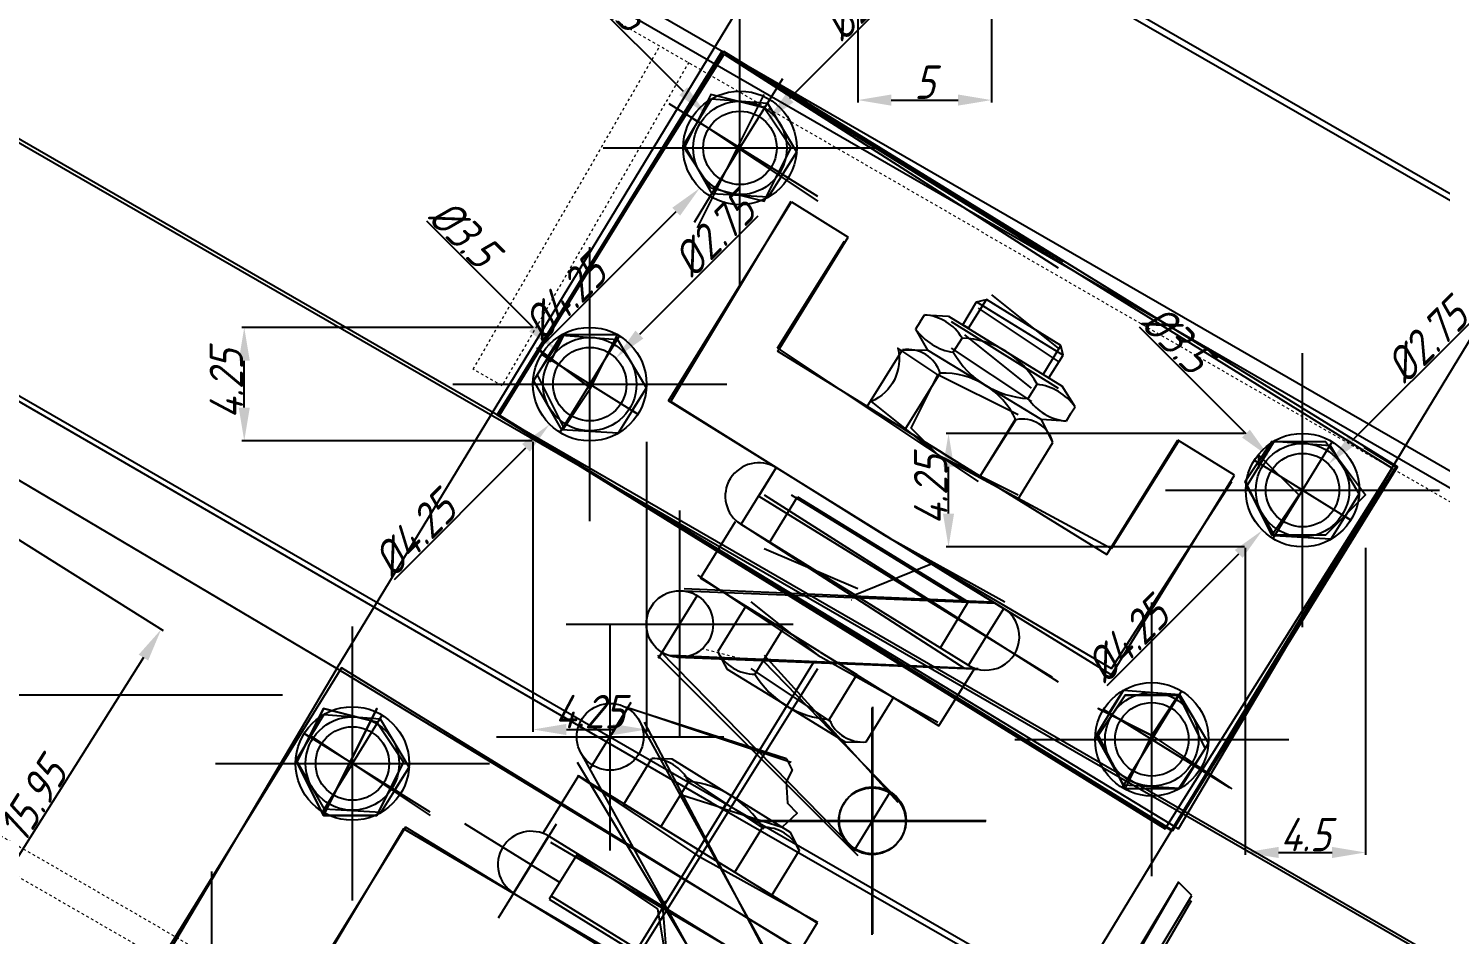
# Model space of a CAD drawing. Header units: millimetres. Extents: x 2787 to 6144, y -18 to 478.
# Drawn here: x 3056.5 to 3109.3, y 300 to 334 of the extents above; entities that cross this region are included whole.
import ezdxf

# ---------------------------------------------------------------- set-up
doc = ezdxf.new("R2010")
doc.units = ezdxf.units.MM
for name, pattern in [('ACAD_ISO02W100', [15, 12, -3]), ('CENTER', [50.8, 31.75, -6.35, 6.35, -6.35]), ('CENTER2', [28.575, 19.05, -3.175, 3.175, -3.175]), ('HIDDEN', [0.2, 0.1, -0.1])]:
    doc.linetypes.add(name, pattern=pattern)
for name, color, linetype in [('ADIM', 3, 'Continuous'), ('ADIM_CENTER', 1, 'Continuous'), ('ADIM_CLEAN', 3, 'Continuous'), ('ADIM_CLEAN_L', 3, 'Continuous')]:
    doc.layers.add(name, color=color, linetype=linetype)
for name, color, linetype, lineweight in [('图层1', 1, 'CENTER2', 25), ('图层2', 160, 'Continuous', 25), ('虚线', 8, 'ACAD_ISO02W100', 13)]:
    doc.layers.add(name, color=color, linetype=linetype, lineweight=lineweight)
doc.styles.get("Standard").update_dxf_attribs({"font": 'gbeitc.shx', "bigfont": 'gbcbig.shx'})
doc.dimstyles.new('ADIM', dxfattribs={"dimscale": 0.5, "dimtxt": 2.5, "dimasz": 2.5, "dimexe": 0.18, "dimexo": 0.0625, "dimgap": 0.09, "dimtad": 1, "dimdec": 4, "dimzin": 0, "dimdsep": 46, "dimtxsty": 'Standard', "dimcen": 0.09, "dimadec": 0, "dimazin": 0, "dimtfac": 1, "dimtdec": 4, "dimtofl": 0, "dimtmove": 0, "dimatfit": 3, "dimfxl": 1, "dimtolj": 1, "dimtzin": 0, "dimarcsym": 0})

# ---------------------------------------------------------------- blocks, each defined once
blk = doc.blocks.new('*D173')
at = {"layer": 'ADIM', "color": 0, "lineweight": -2, "transparency": 16777216}
for p, q in [((3068.016, 310.027), (3099.449, 361.739)), ((3123.834, 346.811), (3100.47, 361.013)), ((3093.516, 294.527), (3124.949, 346.239))]:
    blk.add_line(p, q, dxfattribs=at)
at = {"layer": 'ADIM', "color": 0, "transparency": 16777216}
for points in [[(3100.579, 361.191), (3100.362, 360.835), (3099.402, 361.662)], [(3123.942, 346.989), (3123.726, 346.633), (3124.902, 346.162)]]:
    blk.add_solid(points, dxfattribs=at)
at = {"layer": 'Defpoints', "color": 0, "transparency": 16777216}
for p in [(3099.402, 361.662), (3068, 310), (3093.5, 294.5)]:
    blk.add_point(p, dxfattribs=at)
at = {"layer": 'ADIM', "color": 0, "transparency": 16777216, "insert": (3112.5, 354.484), "char_height": 1.25, "attachment_point": 5, "rotation": 328.707}
blk.add_mtext('\\A1;29.84', dxfattribs=at)
blk = doc.blocks.new('*D174')
at = {"layer": 'ADIM', "color": 0, "lineweight": -2, "transparency": 16777216}
for p, q in [((3067.973, 310.016), (3038.388, 327.548)), ((3037.828, 326.427), (3031.102, 315.077)), ((3059.973, 296.516), (3030.388, 314.048))]:
    blk.add_line(p, q, dxfattribs=at)
at = {"layer": 'ADIM', "color": 0, "transparency": 16777216}
for points in [[(3037.649, 326.533), (3038.007, 326.321), (3038.465, 327.502)], [(3030.923, 315.184), (3031.282, 314.971), (3030.465, 314.002)]]:
    blk.add_solid(points, dxfattribs=at)
at = {"layer": 'Defpoints', "color": 0, "transparency": 16777216}
for p in [(3030.465, 314.002), (3068, 310), (3060, 296.5)]:
    blk.add_point(p, dxfattribs=at)
at = {"layer": 'ADIM', "color": 0, "transparency": 16777216, "insert": (3033.889, 321.094), "char_height": 1.25, "attachment_point": 5, "rotation": 59.3493}
blk.add_mtext('\\A1;15.69', dxfattribs=at)
blk = doc.blocks.new('*D177')
at = {"layer": 'ADIM', "color": 0, "lineweight": -2, "transparency": 16777216}
for p, q in [((3065.969, 309), (2988.622, 309)), ((2988.712, 283.75), (2988.712, 307.75)), ((3065.969, 282.5), (2988.622, 282.5))]:
    blk.add_line(p, q, dxfattribs=at)
at = {"layer": 'ADIM', "color": 0, "transparency": 16777216}
for points in [[(2988.503, 307.75), (2988.92, 307.75), (2988.712, 309)], [(2988.503, 283.75), (2988.92, 283.75), (2988.712, 282.5)]]:
    blk.add_solid(points, dxfattribs=at)
at = {"layer": 'Defpoints', "color": 0, "transparency": 16777216}
for p in [(2988.712, 309), (3066, 309), (3066, 282.5)]:
    blk.add_point(p, dxfattribs=at)
at = {"layer": 'ADIM', "color": 0, "transparency": 16777216, "insert": (2988.042, 295.75), "char_height": 1.25, "attachment_point": 5, "rotation": 90}
blk.add_mtext('\\A1;26.5', dxfattribs=at)
blk = doc.blocks.new('*D213')
at = {"layer": 'ADIM', "color": 0, "lineweight": -2, "transparency": 16777216}
for p, q in [((3102, 314.526), (3102, 303.025)), ((3106.5, 314.526), (3106.5, 303.025)), ((3103.25, 303.115), (3105.25, 303.115))]:
    blk.add_line(p, q, dxfattribs=at)
at = {"layer": 'ADIM', "color": 0, "transparency": 16777216}
for points in [[(3103.25, 303.323), (3103.25, 302.907), (3102, 303.115)], [(3105.25, 303.323), (3105.25, 302.907), (3106.5, 303.115)]]:
    blk.add_solid(points, dxfattribs=at)
at = {"layer": 'Defpoints', "color": 0, "transparency": 16777216}
for p in [(3102, 314.557), (3106.5, 314.557), (3106.5, 303.115)]:
    blk.add_point(p, dxfattribs=at)
at = {"layer": 'ADIM', "color": 0, "transparency": 16777216, "insert": (3104.25, 303.785), "char_height": 1.25, "attachment_point": 5}
blk.add_mtext('\\A1;4.5', dxfattribs=at)
blk = doc.blocks.new('*D214')
at = {"layer": 'ADIM', "color": 0, "lineweight": -2, "transparency": 16777216}
for p, q in [((3101.969, 318.807), (3090.805, 318.807)), ((3090.895, 315.807), (3090.895, 317.557)), ((3101.969, 314.557), (3090.805, 314.557))]:
    blk.add_line(p, q, dxfattribs=at)
at = {"layer": 'ADIM', "color": 0, "transparency": 16777216}
for points in [[(3090.687, 317.557), (3091.103, 317.557), (3090.895, 318.807)], [(3090.687, 315.807), (3091.103, 315.807), (3090.895, 314.557)]]:
    blk.add_solid(points, dxfattribs=at)
at = {"layer": 'Defpoints', "color": 0, "transparency": 16777216}
for p in [(3090.895, 318.807), (3102, 318.807), (3102, 314.557)]:
    blk.add_point(p, dxfattribs=at)
at = {"layer": 'ADIM', "color": 0, "transparency": 16777216, "insert": (3090.225, 316.682), "char_height": 1.25, "attachment_point": 5, "rotation": 90}
blk.add_mtext('\\A1;4.25', dxfattribs=at)
blk = doc.blocks.new('*D215')
at = {"layer": 'ADIM', "color": 0, "lineweight": -2, "transparency": 16777216}
for p, q in [((3110.44, 322.977), (3106.001, 318.538)), ((3104.1, 316.682), (3104.19, 316.682)), ((3104.145, 316.637), (3104.145, 316.727))]:
    blk.add_line(p, q, dxfattribs=at)
at = {"layer": 'ADIM', "color": 0, "transparency": 16777216}
blk.add_solid([(3105.853, 318.685), (3106.148, 318.391), (3105.117, 317.654)], dxfattribs=at)
at = {"layer": 'Defpoints', "color": 0, "transparency": 16777216}
for p in [(3105.117, 317.654), (3104.145, 316.682)]:
    blk.add_point(p, dxfattribs=at)
at = {"layer": 'ADIM', "color": 0, "transparency": 16777216, "insert": (3108.783, 322.268), "char_height": 1.25, "attachment_point": 5, "rotation": 45}
blk.add_mtext('\\A1;%%c2.75', dxfattribs=at)
blk = doc.blocks.new('*D216')
at = {"layer": 'ADIM', "color": 0, "lineweight": -2, "transparency": 16777216}
for p, q in [((3098.029, 322.797), (3102.023, 318.803)), ((3104.1, 316.682), (3104.19, 316.682)), ((3104.145, 316.637), (3104.145, 316.727))]:
    blk.add_line(p, q, dxfattribs=at)
at = {"layer": 'ADIM', "color": 0, "transparency": 16777216}
blk.add_solid([(3102.171, 318.951), (3101.876, 318.656), (3102.907, 317.919)], dxfattribs=at)
at = {"layer": 'Defpoints', "color": 0, "transparency": 16777216}
for p in [(3102.907, 317.919), (3104.145, 316.682)]:
    blk.add_point(p, dxfattribs=at)
at = {"layer": 'ADIM', "color": 0, "transparency": 16777216, "insert": (3099.428, 322.346), "char_height": 1.25, "attachment_point": 5, "rotation": 315}
blk.add_mtext('\\A1;%%c3.5', dxfattribs=at)
blk = doc.blocks.new('*D217')
at = {"layer": 'ADIM', "color": 0, "lineweight": -2, "transparency": 16777216}
for p, q in [((3104.1, 316.682), (3104.19, 316.682)), ((3104.145, 316.637), (3104.145, 316.727)), ((3096.831, 309.368), (3101.758, 314.295))]:
    blk.add_line(p, q, dxfattribs=at)
at = {"layer": 'ADIM', "color": 0, "transparency": 16777216}
blk.add_solid([(3101.611, 314.443), (3101.905, 314.148), (3102.642, 315.179)], dxfattribs=at)
at = {"layer": 'Defpoints', "color": 0, "transparency": 16777216}
for p in [(3104.145, 316.682), (3102.642, 315.179)]:
    blk.add_point(p, dxfattribs=at)
at = {"layer": 'ADIM', "color": 0, "transparency": 16777216, "insert": (3097.576, 311.061), "char_height": 1.25, "attachment_point": 5, "rotation": 45}
blk.add_mtext('\\A1;%%c4.25', dxfattribs=at)
blk = doc.blocks.new('*D234')
at = {"layer": 'ADIM', "color": 0, "lineweight": -2, "transparency": 16777216}
for p, q in [((3006.516, 345.527), (3037.949, 397.239)), ((3038.97, 396.513), (3062.334, 382.311)), ((3032.016, 330.027), (3063.449, 381.739))]:
    blk.add_line(p, q, dxfattribs=at)
at = {"layer": 'ADIM', "color": 0, "transparency": 16777216}
for points in [[(3039.079, 396.691), (3038.862, 396.335), (3037.902, 397.162)], [(3062.442, 382.489), (3062.226, 382.133), (3063.402, 381.662)]]:
    blk.add_solid(points, dxfattribs=at)
at = {"layer": 'Defpoints', "color": 0, "transparency": 16777216}
for p in [(3063.402, 381.662), (3006.5, 345.5), (3032, 330)]:
    blk.add_point(p, dxfattribs=at)
at = {"layer": 'ADIM', "color": 0, "transparency": 16777216, "insert": (3051, 389.984), "char_height": 1.25, "attachment_point": 5, "rotation": 328.707}
blk.add_mtext('\\A1;29.84', dxfattribs=at)
blk = doc.blocks.new('*D235')
at = {"layer": 'ADIM', "color": 0, "lineweight": -2, "transparency": 16777216}
for p, q in [((3032.026, 329.983), (3061.506, 311.422)), ((3023.526, 316.483), (3053.006, 297.922)), ((3060.763, 310.413), (3053.595, 299.028))]:
    blk.add_line(p, q, dxfattribs=at)
at = {"layer": 'ADIM', "color": 0, "transparency": 16777216}
for points in [[(3060.587, 310.524), (3060.94, 310.302), (3061.429, 311.47)], [(3053.419, 299.139), (3053.772, 298.917), (3052.929, 297.97)]]:
    blk.add_solid(points, dxfattribs=at)
at = {"layer": 'Defpoints', "color": 0, "transparency": 16777216}
for p in [(3032, 330), (3023.5, 316.5), (3052.929, 297.97)]:
    blk.add_point(p, dxfattribs=at)
at = {"layer": 'ADIM', "color": 0, "transparency": 16777216, "insert": (3056.612, 305.077), "char_height": 1.25, "attachment_point": 5, "rotation": 57.8043}
blk.add_mtext('\\A1;15.95', dxfattribs=at)
blk = doc.blocks.new('*D250')
at = {"layer": 'ADIM', "color": 0, "lineweight": -2, "transparency": 16777216}
for p, q in [((3089.384, 335.791), (3084.945, 331.352)), ((3083.044, 329.496), (3083.134, 329.496)), ((3083.089, 329.451), (3083.089, 329.541))]:
    blk.add_line(p, q, dxfattribs=at)
at = {"layer": 'ADIM', "color": 0, "transparency": 16777216}
blk.add_solid([(3084.797, 331.499), (3085.092, 331.204), (3084.061, 330.468)], dxfattribs=at)
at = {"layer": 'Defpoints', "color": 0, "transparency": 16777216}
for p in [(3084.061, 330.468), (3083.089, 329.496)]:
    blk.add_point(p, dxfattribs=at)
at = {"layer": 'ADIM', "color": 0, "transparency": 16777216, "insert": (3087.727, 335.082), "char_height": 1.25, "attachment_point": 5, "rotation": 45}
blk.add_mtext('\\A1;%%c2.75', dxfattribs=at)
blk = doc.blocks.new('*D251')
at = {"layer": 'ADIM', "color": 0, "lineweight": -2, "transparency": 16777216}
for p, q in [((3076.973, 335.611), (3080.967, 331.617)), ((3083.044, 329.496), (3083.134, 329.496)), ((3083.089, 329.451), (3083.089, 329.541))]:
    blk.add_line(p, q, dxfattribs=at)
at = {"layer": 'ADIM', "color": 0, "transparency": 16777216}
blk.add_solid([(3081.115, 331.764), (3080.82, 331.47), (3081.851, 330.733)], dxfattribs=at)
at = {"layer": 'Defpoints', "color": 0, "transparency": 16777216}
for p in [(3081.851, 330.733), (3083.089, 329.496)]:
    blk.add_point(p, dxfattribs=at)
at = {"layer": 'ADIM', "color": 0, "transparency": 16777216, "insert": (3078.372, 335.16), "char_height": 1.25, "attachment_point": 5, "rotation": 315}
blk.add_mtext('\\A1;%%c3.5', dxfattribs=at)
blk = doc.blocks.new('*D252')
at = {"layer": 'ADIM', "color": 0, "lineweight": -2, "transparency": 16777216}
for p, q in [((3083.044, 329.496), (3083.134, 329.496)), ((3083.089, 329.451), (3083.089, 329.541)), ((3075.775, 322.182), (3080.702, 327.109))]:
    blk.add_line(p, q, dxfattribs=at)
at = {"layer": 'ADIM', "color": 0, "transparency": 16777216}
blk.add_solid([(3080.555, 327.256), (3080.849, 326.962), (3081.586, 327.993)], dxfattribs=at)
at = {"layer": 'Defpoints', "color": 0, "transparency": 16777216}
for p in [(3083.089, 329.496), (3081.586, 327.993)]:
    blk.add_point(p, dxfattribs=at)
at = {"layer": 'ADIM', "color": 0, "transparency": 16777216, "insert": (3076.52, 323.875), "char_height": 1.25, "attachment_point": 5, "rotation": 45}
blk.add_mtext('\\A1;%%c4.25', dxfattribs=at)
blk = doc.blocks.new('*D263')
at = {"layer": 'ADIM', "color": 0, "lineweight": -2, "transparency": 16777216}
for p, q in [((3075.343, 318.494), (3075.343, 307.629)), ((3079.593, 318.494), (3079.593, 307.629)), ((3076.593, 307.719), (3078.343, 307.719))]:
    blk.add_line(p, q, dxfattribs=at)
at = {"layer": 'ADIM', "color": 0, "transparency": 16777216}
for points in [[(3076.593, 307.927), (3076.593, 307.511), (3075.343, 307.719)], [(3078.343, 307.927), (3078.343, 307.511), (3079.593, 307.719)]]:
    blk.add_solid(points, dxfattribs=at)
at = {"layer": 'Defpoints', "color": 0, "transparency": 16777216}
for p in [(3075.343, 318.525), (3079.593, 318.525), (3079.593, 307.719)]:
    blk.add_point(p, dxfattribs=at)
at = {"layer": 'ADIM', "color": 0, "transparency": 16777216, "insert": (3077.468, 308.389), "char_height": 1.25, "attachment_point": 5}
blk.add_mtext('\\A1;4.25', dxfattribs=at)
blk = doc.blocks.new('*D264')
at = {"layer": 'ADIM', "color": 0, "lineweight": -2, "transparency": 16777216}
for p, q in [((3075.311, 322.775), (3064.446, 322.775)), ((3064.536, 319.775), (3064.536, 321.525)), ((3075.311, 318.525), (3064.446, 318.525))]:
    blk.add_line(p, q, dxfattribs=at)
at = {"layer": 'ADIM', "color": 0, "transparency": 16777216}
for points in [[(3064.328, 321.525), (3064.745, 321.525), (3064.536, 322.775)], [(3064.328, 319.775), (3064.745, 319.775), (3064.536, 318.525)]]:
    blk.add_solid(points, dxfattribs=at)
at = {"layer": 'Defpoints', "color": 0, "transparency": 16777216}
for p in [(3064.536, 322.775), (3075.343, 322.775), (3075.343, 318.525)]:
    blk.add_point(p, dxfattribs=at)
at = {"layer": 'ADIM', "color": 0, "transparency": 16777216, "insert": (3063.866, 320.65), "char_height": 1.25, "attachment_point": 5, "rotation": 90}
blk.add_mtext('\\A1;4.25', dxfattribs=at)
blk = doc.blocks.new('*D265')
at = {"layer": 'ADIM', "color": 0, "lineweight": -2, "transparency": 16777216}
for p, q in [((3083.763, 326.945), (3079.324, 322.506)), ((3077.423, 320.65), (3077.513, 320.65)), ((3077.468, 320.605), (3077.468, 320.695))]:
    blk.add_line(p, q, dxfattribs=at)
at = {"layer": 'ADIM', "color": 0, "transparency": 16777216}
blk.add_solid([(3079.176, 322.654), (3079.471, 322.359), (3078.44, 321.622)], dxfattribs=at)
at = {"layer": 'Defpoints', "color": 0, "transparency": 16777216}
for p in [(3078.44, 321.622), (3077.468, 320.65)]:
    blk.add_point(p, dxfattribs=at)
at = {"layer": 'ADIM', "color": 0, "transparency": 16777216, "insert": (3082.106, 326.236), "char_height": 1.25, "attachment_point": 5, "rotation": 45}
blk.add_mtext('\\A1;%%c2.75', dxfattribs=at)
blk = doc.blocks.new('*D266')
at = {"layer": 'ADIM', "color": 0, "lineweight": -2, "transparency": 16777216}
for p, q in [((3071.352, 326.765), (3075.346, 322.771)), ((3077.423, 320.65), (3077.513, 320.65)), ((3077.468, 320.605), (3077.468, 320.695))]:
    blk.add_line(p, q, dxfattribs=at)
at = {"layer": 'ADIM', "color": 0, "transparency": 16777216}
blk.add_solid([(3075.494, 322.919), (3075.199, 322.624), (3076.23, 321.887)], dxfattribs=at)
at = {"layer": 'Defpoints', "color": 0, "transparency": 16777216}
for p in [(3076.23, 321.887), (3077.468, 320.65)]:
    blk.add_point(p, dxfattribs=at)
at = {"layer": 'ADIM', "color": 0, "transparency": 16777216, "insert": (3072.751, 326.314), "char_height": 1.25, "attachment_point": 5, "rotation": 315}
blk.add_mtext('\\A1;%%c3.5', dxfattribs=at)
blk = doc.blocks.new('*D267')
at = {"layer": 'ADIM', "color": 0, "lineweight": -2, "transparency": 16777216}
for p, q in [((3077.423, 320.65), (3077.513, 320.65)), ((3077.468, 320.605), (3077.468, 320.695)), ((3070.154, 313.336), (3075.081, 318.264))]:
    blk.add_line(p, q, dxfattribs=at)
at = {"layer": 'ADIM', "color": 0, "transparency": 16777216}
blk.add_solid([(3074.934, 318.411), (3075.228, 318.116), (3075.965, 319.147)], dxfattribs=at)
at = {"layer": 'Defpoints', "color": 0, "transparency": 16777216}
for p in [(3077.468, 320.65), (3075.965, 319.147)]:
    blk.add_point(p, dxfattribs=at)
at = {"layer": 'ADIM', "color": 0, "transparency": 16777216, "insert": (3070.899, 315.029), "char_height": 1.25, "attachment_point": 5, "rotation": 45}
blk.add_mtext('\\A1;%%c4.25', dxfattribs=at)
blk = doc.blocks.new('*D270')
at = {"layer": 'ADIM', "color": 0, "lineweight": -2, "transparency": 16777216}
for p, q in [((3087.5, 343.969), (3087.5, 331.197)), ((3092.5, 343.969), (3092.5, 331.197)), ((3088.75, 331.287), (3091.25, 331.287))]:
    blk.add_line(p, q, dxfattribs=at)
at = {"layer": 'ADIM', "color": 0, "transparency": 16777216}
for points in [[(3088.75, 331.495), (3088.75, 331.079), (3087.5, 331.287)], [(3091.25, 331.495), (3091.25, 331.079), (3092.5, 331.287)]]:
    blk.add_solid(points, dxfattribs=at)
at = {"layer": 'Defpoints', "color": 0, "transparency": 16777216}
for p in [(3087.5, 344), (3092.5, 344), (3092.5, 331.287)]:
    blk.add_point(p, dxfattribs=at)
at = {"layer": 'ADIM', "color": 0, "transparency": 16777216, "insert": (3090, 331.957), "char_height": 1.25, "attachment_point": 5}
blk.add_mtext('\\A1;5', dxfattribs=at)

msp = doc.modelspace()

# ---------------------------------------------------------------- linework, layer by layer
at = {"color": 7, "linetype": 'Continuous'}
for p, q in [((3301.98786, 206.39642), (2916.78722, 428.70611)), ((3293.99028, 192.53862), (2941.90922, 395.73441)), ((3082.11669, 305.18357), (2936.82596, 389.09601)), ((3075.10315, 347.73046), (3121.00712, 321.23847)), ((3128.9315, 278.18382), (3082.11669, 305.18357)), ((3096.55558, 296.87607), (3099.45264, 301.89595)), ((3097.2051, 296.50107), (3099.98754, 301.32234))]:
    msp.add_line(p, q, dxfattribs=at)
for p, q in [((3080.41827, 320.02588), (3085.01314, 327.47233)), ((3085.01314, 327.47233), (3087.14069, 326.15951)), ((3084.57733, 322.00263), (3087.14069, 326.15951)), ((3091.42552, 322.87519), (3091.94766, 323.72805)), ((3091.63827, 322.74391), (3092.31066, 323.8168)), ((3091.94766, 323.72805), (3092.31066, 323.8168)), ((3091.94766, 323.72805), (3095.18201, 321.73228)), ((3095.10179, 322.09406), (3092.31066, 323.8168)), ((3089.74773, 323.02919), (3089.74773, 323.02919)), ((3089.82843, 322.97939), (3089.99253, 323.24533)), ((3089.99253, 323.24533), (3090.89689, 323.20138)), ((3090.89689, 323.20138), (3095.15201, 320.57574)), ((3089.82843, 322.97939), (3089.66433, 322.71345)), ((3089.66433, 322.71345), (3090.1092, 321.92485)), ((3091.63827, 322.74391), (3091.42552, 322.87519)), ((3084.49978, 321.87972), (3084.57733, 322.00263)), ((3091.07403, 321.84358), (3091.40594, 322.37319)), ((3094.43711, 321.01688), (3095.10179, 322.09406)), ((3095.18201, 321.73224), (3095.10179, 322.09406)), ((3090.6697, 318.07254), (3084.49978, 321.87972)), ((3087.85087, 319.81233), (3089.17498, 321.93288)), ((3089.17498, 321.93288), (3090.1092, 321.92485)), ((3092.24508, 320.62561), (3090.1092, 321.92485)), ((3094.64986, 320.88559), (3095.18201, 321.73224)), ((3089.25719, 318.94456), (3090.58478, 321.06293)), ((3089.25719, 318.94456), (3090.58478, 321.06293)), ((3094.43711, 321.01688), (3094.64986, 320.88559)), ((3092.24508, 320.62561), (3094.38096, 319.32638)), ((3093.87916, 320.11266), (3094.20736, 320.64455)), ((3095.6288, 319.80128), (3095.15201, 320.57574)), ((3088.70047, 314.88121), (3080.41827, 320.02588)), ((3090.65484, 318.08213), (3087.83583, 319.82161)), ((3090.6697, 318.07254), (3087.85087, 319.81233)), ((3092.0823, 317.20068), (3093.40254, 319.34025)), ((3092.0823, 317.20068), (3093.41352, 319.31678)), ((3094.80153, 318.46062), (3094.38096, 319.32638)), ((3095.30059, 319.26939), (3094.38096, 319.32638)), ((3095.4647, 319.53534), (3095.30059, 319.26939)), ((3095.4647, 319.53534), (3095.6288, 319.80128)), ((3089.24196, 318.95354), (3089.24214, 318.95384)), ((3090.65466, 318.08182), (3089.24196, 318.95354)), ((3090.66988, 318.07285), (3089.25719, 318.94456)), ((3095.23429, 319.27647), (3095.23964, 319.27317)), ((3093.48871, 316.33306), (3094.80153, 318.46062)), ((3096.82476, 314.27495), (3099.47297, 318.54982)), ((3101.60053, 317.237), (3099.47297, 318.54982)), ((3090.65484, 318.08213), (3096.82476, 314.27495)), ((3090.6697, 318.07254), (3090.66988, 318.07285)), ((3090.6697, 318.07254), (3093.48871, 316.33306)), ((3090.6697, 318.07254), (3092.0823, 317.20068)), ((3096.99044, 309.76587), (3101.60053, 317.237)), ((3084.19721, 314.72433), (3085.24087, 316.43042)), ((3085.24087, 316.43042), (3091.62653, 312.49679)), ((3081.61178, 313.38524), (3082.9246, 315.5128)), ((3091.63518, 310.1327), (3083.12961, 315.39153)), ((3087.38998, 312.75743), (3084.19721, 314.72433)), ((3088.69296, 314.88587), (3096.99044, 309.76587)), ((3088.70047, 314.88121), (3088.70048, 314.88123)), ((3088.70047, 314.88121), (3092.95558, 312.25557)), ((3087.38998, 312.75743), (3090.24786, 313.92406)), ((3086.07965, 310.62832), (3081.61178, 313.38524)), ((3092.64419, 312.44182), (3081.00127, 312.90512)), ((3087.27153, 312.56547), (3087.26878, 312.56562)), ((3091.62653, 312.49679), (3090.59269, 310.78472)), ((3083.31383, 312.33499), (3082.26144, 310.63426)), ((3086.07965, 310.62832), (3083.31383, 312.33499)), ((3084.69425, 311.4832), (3083.64929, 309.78873)), ((3086.07716, 310.62987), (3084.69425, 311.4832)), ((3086.73124, 311.68987), (3086.7136, 311.66129)), ((3086.73124, 311.68987), (3086.73124, 311.68987)), ((3087.38079, 303.22098), (3080.08952, 310.66418)), ((3091.85931, 309.9843), (3080.73959, 310.41904)), ((3082.62458, 309.96954), (3082.26144, 310.63426)), ((3086.07716, 310.62987), (3090.53818, 307.86188)), ((3086.07716, 310.62987), (3087.45795, 309.77311)), ((3084.83724, 308.6042), (3082.62458, 309.96954)), ((3083.96034, 310.29312), (3088.99483, 305.09975)), ((3090.53818, 307.86188), (3091.85931, 309.9843)), ((3091.63519, 310.13272), (3091.63518, 310.1327)), ((3091.85931, 309.9843), (3091.87828, 310.01478)), ((3091.85931, 309.9843), (3091.99675, 309.97892)), ((3087.45795, 309.77311), (3086.4294, 308.09498)), ((3085.0391, 308.942), (3085.04309, 308.93957)), ((3087.81239, 307.25241), (3088.86537, 308.95277)), ((3090.98639, 309.06421), (3090.96875, 309.03563)), ((3084.83232, 306.62546), (3078.79152, 308.56064)), ((3084.83247, 308.60714), (3087.04513, 307.24181)), ((3084.67772, 298.34581), (3079.30217, 308.08956)), ((3087.04513, 307.24181), (3087.81239, 307.25241)), ((3087.81079, 307.25338), (3087.81239, 307.25241)), ((3082.83321, 296.54214), (3077.19749, 306.74071)), ((3078.74421, 304.92946), (3079.79233, 306.63282)), ((3080.54931, 306.60636), (3079.79233, 306.63282)), ((3084.83537, 306.6193), (3084.83232, 306.62546)), ((3077.48428, 306.23485), (3077.47969, 306.24287)), ((3077.48045, 306.22865), (3077.48428, 306.23485)), ((3082.76197, 305.24103), (3080.54931, 306.60636)), ((3077.04216, 305.97971), (3075.72934, 303.85215)), ((3081.51003, 303.22279), (3077.04216, 305.97971)), ((3080.12462, 304.07766), (3081.17048, 305.77157)), ((3088.7142, 305.38189), (3088.1417, 305.56529)), ((3082.4767, 304.75846), (3080.85916, 305.26735)), ((3082.75721, 305.24397), (3084.96987, 303.87864)), ((3088.71696, 305.38638), (3088.69361, 305.34854)), ((3081.51003, 303.22279), (3078.74421, 304.92946)), ((3082.46073, 304.76349), (3082.55058, 304.90911)), ((3082.46073, 304.76349), (3084.67226, 304.06773)), ((3082.55058, 304.90911), (3082.55454, 304.90664)), ((3070.57154, 304.06827), (3065.97667, 296.62181)), ((3078.88422, 298.97299), (3070.57154, 304.06827)), ((3081.50753, 303.22432), (3080.12462, 304.07766)), ((3082.89255, 302.37442), (3083.93117, 304.04635)), ((3084.44456, 298.47957), (3075.92968, 303.72331)), ((3084.96987, 303.87864), (3085.3045, 303.18812)), ((3077.00481, 303.06832), (3075.94798, 301.37035)), ((3080.19471, 301.09677), (3077.00481, 303.06832)), ((3081.50753, 303.22432), (3085.98222, 300.47848)), ((3081.50753, 303.22432), (3082.89255, 302.37442)), ((3085.3045, 303.18812), (3084.25697, 301.48439)), ((3085.30292, 303.18911), (3085.3045, 303.18812)), ((3087.37802, 303.21649), (3087.75883, 303.09669)), ((3080.85345, 302.16432), (3080.87109, 302.1929)), ((3080.85345, 302.16432), (3080.85345, 302.16432)), ((3075.94798, 301.37035), (3082.32767, 297.42706)), ((3080.31316, 301.28873), (3080.19471, 301.09677)), ((3080.19471, 301.09677), (3080.31316, 301.28873)), ((3080.19471, 301.09677), (3080.43369, 298.0192)), ((3080.31316, 301.28873), (3080.31179, 301.29112)), ((3085.98222, 300.47848), (3084.67772, 298.34581))]:
    msp.add_line(p, q)
for points in [[(3106.44161, 318.28892), (3107.63018, 317.55551), (3099.22813, 303.93914), (3074.01656, 319.49606), (3082.41861, 333.11243), (3095.17011, 325.24405)], [(3084.83537, 306.6193), (3085.04584, 306.19417), (3084.81395, 305.76363), (3084.86223, 304.96618), (3085.22852, 304.58831), (3084.669, 304.06468)]]:
    msp.add_lwpolyline(points)
for points in [[(3074.08354, 319.49419), (3099.2951, 303.93727), (3107.69715, 317.55365), (3082.48559, 333.11057)], [(3059.772, 296.4113), (3084.98356, 280.85438), (3093.38561, 294.47075), (3068.17405, 310.02767)]]:
    msp.add_lwpolyline(points, close=True)
for centre, radius in [((3083.08862, 329.4955), 2.125), ((3083.08862, 329.4955), 1.375), ((3077.46759, 320.65004), 2.125), ((3077.46759, 320.65004), 1.375), ((3104.14451, 316.68191), 2.125), ((3104.14451, 316.68191), 1.375), ((3080.83568, 311.66613), 1.25), ((3098.50434, 307.35107), 2.125), ((3068.58442, 306.44573), 2.125), ((3078.23062, 307.44437), 1.25), ((3098.50434, 307.35107), 1.375), ((3068.58442, 306.44573), 1.375), ((3088.05779, 304.31811), 1.25), ((3088.0372, 304.28476), 1.25)]:
    msp.add_circle(centre, radius)
for centre, radius, start, end in [((3089.86511, 321.45748), 1.79239, 30.722958, 85.923311), ((3091.40088, 323.95049), 2.1321, 215.464393, 261.181876), ((3091.28821, 319.04808), 3.32719, 28.674058, 87.97221), ((3089.36786, 320.66816), 1.27935, 17.973097, 98.671552), ((3094.0634, 323.54971), 3.44198, 209.714697, 266.931572), ((3090.67946, 318.05197), 3.01244, 24.825816, 91.801002), ((3093.96307, 318.61313), 2.04606, 35.499947, 83.14271), ((3095.47061, 321.17561), 1.91378, 213.739297, 264.903359), ((3093.65729, 318.15878), 1.18338, 14.777294, 101.887983), ((3083.78952, 316.45314), 1.25, 58.323134, 238.134317), ((3083.78952, 316.45314), 1.25, 327.917432, 329.171837), ((3092.29917, 311.19179), 1.25, 237.914415, 58.323134), ((3083.65181, 311.35465), 1.56592, 207.389769, 269.90746), ((3086.68851, 311.64878), 3.56324, 211.467285, 265.829945), ((3087.69678, 308.62074), 1.3721, 202.530615, 274.863608), ((3079.77201, 305.06703), 1.56592, 26.738809, 89.256499), ((3080.87101, 302.22094), 3.56324, 30.816324, 85.178984), ((3084.02965, 302.67778), 1.3721, 21.782661, 94.115653), ((3075.27678, 302.65737), 1.25, 58.511952, 238.323134), ((3075.27678, 302.65737), 1.25, 327.474431, 328.728837)]:
    msp.add_arc(centre, radius, start, end)
at = {"layer": 'ADIM_CENTER', "linetype": 'CENTER'}
for p, q in [((3083.08862, 324.3705), (3083.08862, 334.6205)), ((3083.08862, 324.7455), (3083.08862, 334.2455)), ((3083.08862, 325.1205), (3083.08862, 333.8705)), ((3077.96362, 329.4955), (3088.21362, 329.4955)), ((3078.33862, 329.4955), (3087.83862, 329.4955)), ((3078.71362, 329.4955), (3087.46362, 329.4955)), ((3077.46759, 315.52504), (3077.46759, 325.77504)), ((3077.46759, 315.90004), (3077.46759, 325.40004)), ((3077.46759, 316.27504), (3077.46759, 325.02504)), ((3104.14451, 311.55691), (3104.14451, 321.80691)), ((3104.14451, 311.93191), (3104.14451, 321.43191)), ((3104.14451, 312.30691), (3104.14451, 321.05691)), ((3072.34259, 320.65004), (3082.59259, 320.65004)), ((3072.71759, 320.65004), (3082.21759, 320.65004)), ((3073.09259, 320.65004), (3081.84259, 320.65004)), ((3099.01951, 316.68191), (3109.26951, 316.68191)), ((3099.39451, 316.68191), (3108.89451, 316.68191)), ((3099.76951, 316.68191), (3108.51951, 316.68191)), ((3080.83568, 307.41613), (3080.83568, 315.91613)), ((3098.50434, 302.22607), (3098.50434, 312.47607)), ((3098.50434, 302.60107), (3098.50434, 312.10107)), ((3068.58442, 301.32073), (3068.58442, 311.57073)), ((3076.58568, 311.66613), (3085.08568, 311.66613)), ((3078.23062, 303.19437), (3078.23062, 311.69437)), ((3098.50434, 302.97607), (3098.50434, 311.72607)), ((3068.58442, 301.69573), (3068.58442, 311.19573)), ((3068.58442, 302.07073), (3068.58442, 310.82073)), ((3088.0372, 300.03476), (3088.0372, 308.53476)), ((3088.05779, 300.06811), (3088.05779, 308.56811)), ((3073.98062, 307.44437), (3082.48062, 307.44437)), ((3093.37934, 307.35107), (3103.62934, 307.35107)), ((3093.75434, 307.35107), (3103.25434, 307.35107)), ((3094.12934, 307.35107), (3102.87934, 307.35107)), ((3063.45942, 306.44573), (3073.70942, 306.44573)), ((3063.83442, 306.44573), (3073.33442, 306.44573)), ((3064.20942, 306.44573), (3072.95942, 306.44573)), ((3083.7872, 304.28476), (3092.2872, 304.28476)), ((3083.80779, 304.31811), (3092.30779, 304.31811)), ((3063.32802, 292.15053), (3063.32802, 302.40053)), ((3063.32802, 292.52553), (3063.32802, 302.02553)), ((3063.32802, 292.90053), (3063.32802, 301.65053))]:
    msp.add_line(p, q, dxfattribs=at)
at = {"layer": 'ADIM_CLEAN'}
for points in [[(3082, 328), (3084, 327.5), (3085, 329.5), (3084, 331), (3082, 331.5), (3081, 329.5)], [(3078.5, 322.5), (3076.5, 322.5), (3076, 321.5), (3075.5, 322), (3077.5, 320.5)], [(3076.5, 322.5), (3075.5, 321), (3076.5, 319), (3077.5, 320.5), (3075.5, 322), (3076, 321.5)], [(3103, 315), (3102, 317), (3103, 318.5), (3105, 318.5), (3106.5, 316.5), (3105, 315)], [(3104, 316.5), (3102.5, 318), (3102.5, 317.5), (3103, 318.5), (3102, 317), (3103, 315)], [(3085, 281), (3093.5, 294.5), (3068, 310), (3060, 296.5)], [(3099.5, 309), (3100.5, 307), (3099.5, 305.5), (3097.5, 305.5), (3096.5, 307.5), (3097.5, 309)], [(3097.5, 309), (3096.5, 307.5), (3097.5, 305.5), (3098.5, 307.5), (3096.5, 308.5), (3098.5, 307.5), (3099.5, 309)], [(3070.5, 306.5), (3069.5, 304.5), (3067.5, 304.5), (3066.5, 306.5), (3067.5, 308.5), (3069.5, 308)], [(3069.5, 308), (3067.5, 308.5), (3066.5, 306.5), (3067.5, 304.5), (3069.5, 308.5), (3067.5, 304.5), (3069.5, 304.5), (3070.5, 306.5)], [(3079, 299), (3070.5, 304), (3066, 296.5), (3068, 295.5), (3070.5, 299.5), (3077, 296), (3083, 292), (3080.5, 287.5), (3082.5, 286.5), (3087, 294)], [(3100, 301.5), (3099.5, 302), (3096.5, 297), (3097, 296.5)]]:
    msp.add_lwpolyline(points, close=True, dxfattribs=at)
msp.add_lwpolyline([(3088, 320), (3090.5, 318), (3089.5, 319), (3090.5, 321), (3089, 322, -0.36742539)], format="xyb", close=True, dxfattribs=at)
for centre, radius in [((3083.08862, 329.4955), 2.125), ((3083.08862, 329.4955), 1.75), ((3083.08862, 329.4955), 1.375), ((3077.46759, 320.65004), 2.125), ((3077.46759, 320.65004), 1.75), ((3077.46759, 320.65004), 1.375), ((3104.14451, 316.68191), 2.125), ((3104.14451, 316.68191), 1.75), ((3104.14451, 316.68191), 1.375), ((3080.83568, 311.66613), 1.25), ((3098.50434, 307.35107), 2.125), ((3098.50434, 307.35107), 1.75), ((3068.58442, 306.44573), 2.125), ((3078.23062, 307.44437), 1.25), ((3098.50434, 307.35107), 1.375), ((3068.58442, 306.44573), 1.75), ((3068.58442, 306.44573), 1.375), ((3088.05779, 304.31811), 1.25), ((3088.0372, 304.28476), 1.25)]:
    msp.add_circle(centre, radius, dxfattribs=at)
at = {"layer": 'ADIM_CLEAN_L'}
for p, q in [((2917, 428), (3301.5, 206)), ((2942, 395.5), (3294, 192.5)), ((2937, 389), (3082, 305)), ((3075, 347.5), (3121, 321)), ((3074, 319.5), (3082.5, 333)), ((3082.5, 333), (3095, 325)), ((3082.5, 333), (3107.5, 317.5)), ((3081.5, 326.5), (3084, 331.5)), ((3081.5, 330.5), (3086, 327.5)), ((3080.5, 320), (3085, 327.5)), ((3084.5, 322), (3087, 326)), ((3092.5, 324), (3095, 322)), ((3092, 323.5), (3095, 321.5)), ((3091, 323), (3095, 320.5)), ((3094, 320.5), (3091.5, 322.5)), ((3084.5, 322), (3092, 317)), ((3091, 322), (3094, 320)), ((3093.5, 319.5), (3090.5, 321)), ((3080.5, 320), (3088.5, 315)), ((3074, 319.5), (3099, 304)), ((3074, 319.5), (3099.5, 304)), ((3097, 314.5), (3099.5, 318.5)), ((3090.5, 318), (3093.5, 316.5)), ((3090.5, 318), (3097, 314.5)), ((3099, 304), (3107.5, 317.5)), ((3099.5, 304), (3107.5, 317.5)), ((3097, 310), (3101.5, 317)), ((3084, 316.5), (3095, 309.5)), ((3085, 316.5), (3091.5, 312.5)), ((3083, 315.5), (3091.5, 310)), ((3088.5, 315), (3097, 310)), ((3088.5, 315), (3093, 312.5)), ((3084, 314.5), (3087.5, 313)), ((3081.5, 313.5), (3086, 310.5)), ((3081, 313), (3092.5, 312.5)), ((3083.5, 312.5), (3086, 310.5)), ((3080, 310.5), (3087.5, 303)), ((3080.5, 310.5), (3092, 310)), ((3084, 310.5), (3089, 305)), ((3086, 310.5), (3090.5, 308)), ((3071, 286), (3086, 310)), ((3083.5, 310), (3086.5, 308)), ((3079, 308.5), (3085, 306.5)), ((3079.5, 308), (3084.5, 298.5)), ((3067, 307.5), (3071.5, 304.5)), ((3098.5, 307.5), (3101.5, 305.5)), ((3077, 306.5), (3083, 296.5)), ((3077, 306), (3081.5, 303)), ((3084, 304), (3081, 306)), ((3082, 305), (3129, 278)), ((3076, 303.5), (3084.5, 298.5)), ((3077, 303), (3080, 301)), ((3081.5, 303), (3086, 300.5)), ((3076, 301.5), (3082.5, 297.5)), ((3080, 301), (3080.5, 298))]:
    msp.add_line(p, q, dxfattribs=at)
at = {"layer": '图层1'}
for p, q in [((3083.08862, 329.4955), (3084.69076, 332.09725)), ((3081.28416, 330.61779), (3080.43895, 331.14347)), ((3083.08862, 329.4955), (3084.20287, 331.30495)), ((3083.08862, 329.4955), (3081.28416, 330.61779)), ((3083.08862, 329.4955), (3081.97437, 327.68606)), ((3083.08862, 329.4955), (3084.89309, 328.37322)), ((3083.08862, 329.4955), (3085.98976, 327.69114)), ((3081.97437, 327.68606), (3081.37099, 326.70622)), ((3095.1012, 325.32604), (3095.08363, 325.29742)), ((3095.17011, 325.24405), (3095.17021, 325.28346)), ((3077.46759, 320.65004), (3078.58183, 322.45948)), ((3077.46759, 320.65004), (3075.66312, 321.77232)), ((3093.00038, 321.90342), (3092.99925, 321.90159)), ((3077.46759, 320.65004), (3076.35334, 318.84059)), ((3077.46759, 320.65004), (3079.27205, 319.52775)), ((3092.22483, 320.63992), (3092.22389, 320.63839)), ((3095.15606, 319.27835), (3095.15608, 319.28785)), ((3104.14451, 316.68191), (3105.25876, 318.49136)), ((3090.65484, 318.08213), (3090.65466, 318.08182)), ((3104.14451, 316.68191), (3102.34005, 317.8042)), ((3084.4422, 317.52632), (3083.12622, 315.39364)), ((3083.78952, 316.45314), (3084.4476, 317.52297)), ((3104.14451, 316.68191), (3103.03026, 314.87247)), ((3104.14451, 316.68191), (3105.94898, 315.55962)), ((3083.78952, 316.45314), (3094.77765, 309.67286)), ((3082.46513, 314.32229), (3082.4475, 314.29371)), ((3081.48517, 312.73415), (3080.02946, 310.37504)), ((3092.29917, 311.19179), (3092.96033, 312.25267)), ((3080.16214, 310.59005), (3080.77633, 311.58542)), ((3086.73124, 311.68987), (3086.71367, 311.66125)), ((3092.30387, 311.19932), (3091.6428, 310.12799)), ((3085.82906, 310.22006), (3071.06658, 286.16933)), ((3077.47595, 306.23681), (3079.02302, 308.744)), ((3090.98639, 309.06421), (3090.96875, 309.03563)), ((3098.50434, 307.35107), (3099.61859, 309.16051)), ((3068.58442, 306.44573), (3069.69867, 308.25517)), ((3078.89035, 308.52898), (3078.27615, 307.53362)), ((3098.50434, 307.35107), (3096.69988, 308.47336)), ((3068.58442, 306.44573), (3066.77996, 307.56802)), ((3098.50434, 307.35107), (3097.39009, 305.54163)), ((3098.50434, 307.35107), (3100.30881, 306.22878)), ((3098.50434, 307.35107), (3101.40548, 305.5467)), ((3068.58442, 306.44573), (3067.47018, 304.63629)), ((3068.58442, 306.44573), (3070.38889, 305.32344)), ((3068.58442, 306.44573), (3071.48557, 304.64136)), ((3095.12588, 306.47045), (3095.12597, 306.50986)), ((3088.71696, 305.38638), (3087.37802, 303.21649)), ((3088.69361, 305.34854), (3088.71696, 305.38638)), ((3075.27678, 302.65737), (3072.79179, 304.19074)), ((3075.27678, 302.65737), (3076.22505, 304.18933)), ((3074.61028, 301.59271), (3075.92626, 303.72539)), ((3087.37802, 303.21649), (3087.40138, 303.25434)), ((3075.27678, 302.65737), (3074.03351, 300.64885)), ((3075.27678, 302.65737), (3074.6157, 301.58939)), ((3075.27678, 302.65737), (3076.34055, 302.00096))]:
    msp.add_line(p, q, dxfattribs=at)
at = {"layer": '图层2'}
for p, q in [((3082.02498, 331.33467), (3080.98639, 329.62548)), ((3081.49645, 330.48576), (3082.02498, 331.33467)), ((3082.02498, 331.33467), (3084.12454, 331.17213)), ((3084.12454, 331.17213), (3085.20848, 329.34772)), ((3081.28416, 330.61779), (3081.49645, 330.48576)), ((3080.98639, 329.62548), (3082.03351, 327.7821)), ((3085.21162, 329.35273), (3084.14997, 327.65777)), ((3084.6808, 328.50525), (3085.21162, 329.35273)), ((3084.89309, 328.37322), (3084.6808, 328.50525)), ((3084.14997, 327.65777), (3082.03351, 327.7821)), ((3076.40395, 322.4892), (3075.36535, 320.78001)), ((3075.87541, 321.64029), (3076.40395, 322.4892)), ((3076.40395, 322.4892), (3078.50351, 322.32666)), ((3078.50351, 322.32666), (3079.58744, 320.50225)), ((3075.66312, 321.77232), (3075.87541, 321.64029)), ((3075.36535, 320.78001), (3076.41248, 318.93663)), ((3079.59058, 320.50726), (3078.52894, 318.8123)), ((3079.05976, 319.65978), (3079.59058, 320.50726)), ((3079.27205, 319.52775), (3079.05976, 319.65978)), ((3078.52894, 318.8123), (3076.41248, 318.93663)), ((3103.08087, 318.52108), (3102.04228, 316.81189)), ((3102.55234, 317.67217), (3103.08087, 318.52108)), ((3103.08087, 318.52108), (3105.18043, 318.35854)), ((3105.18043, 318.35854), (3106.26437, 316.53413)), ((3102.34005, 317.8042), (3102.55234, 317.67217)), ((3102.04228, 316.81189), (3103.0894, 314.9685)), ((3106.26751, 316.53914), (3105.20586, 314.84418)), ((3105.73669, 315.69166), (3106.26751, 316.53914)), ((3105.94898, 315.55962), (3105.73669, 315.69166)), ((3105.20586, 314.84418), (3103.0894, 314.9685)), ((3097.4407, 309.19023), (3096.40211, 307.48105)), ((3096.91217, 308.34132), (3097.4407, 309.19023)), ((3097.4407, 309.19023), (3099.54026, 309.02769)), ((3099.54026, 309.02769), (3100.6242, 307.20328)), ((3067.52078, 308.28489), (3066.48219, 306.57571)), ((3066.99225, 307.43598), (3067.52078, 308.28489)), ((3067.52078, 308.28489), (3069.62034, 308.12235)), ((3096.69988, 308.47336), (3096.91217, 308.34132)), ((3069.62034, 308.12235), (3070.70428, 306.29794)), ((3066.77996, 307.56802), (3066.99225, 307.43598)), ((3096.40211, 307.48105), (3097.44923, 305.63766)), ((3100.62734, 307.2083), (3099.56569, 305.51333)), ((3100.09652, 306.36081), (3100.62734, 307.2083)), ((3066.48219, 306.57571), (3067.52931, 304.73232)), ((3070.70742, 306.30296), (3069.64578, 304.60799)), ((3070.1766, 305.45547), (3070.70742, 306.30296)), ((3100.30881, 306.22878), (3100.09652, 306.36081)), ((3099.56569, 305.51333), (3097.44923, 305.63766)), ((3070.38889, 305.32344), (3070.1766, 305.45547)), ((3069.64578, 304.60799), (3067.52931, 304.73232))]:
    msp.add_line(p, q, dxfattribs=at)
for centre, radius in [((3083.08862, 329.4955), 1.75), ((3083.08862, 329.4955), 1.375), ((3077.46759, 320.65004), 1.75), ((3077.46759, 320.65004), 1.375), ((3104.14451, 316.68191), 1.75), ((3104.14451, 316.68191), 1.375), ((3098.50434, 307.35107), 1.75), ((3098.50434, 307.35107), 1.375), ((3068.58442, 306.44573), 1.75), ((3068.58442, 306.44573), 1.375)]:
    msp.add_circle(centre, radius, dxfattribs=at)
at = {"layer": '虚线', "color": 251, "linetype": 'HIDDEN'}
msp.add_line((3302.15552, 205.14508), (2917.24074, 427.28979), dxfattribs=at)
at = {"layer": '虚线', "color": 8, "linetype": 'HIDDEN'}
for p, q in [((2913.7194, 385.54925), (3282.26646, 172.76851)), ((2913.64479, 384.43763), (3281.76646, 171.90248)), ((3073.10272, 321.20734), (3080.09893, 333.32513)), ((3081.18155, 332.70029), (3074.18525, 320.58234)), ((3074.18525, 320.58234), (3073.10272, 321.20734)), ((3082.89575, 310.43048), (3081.68454, 310.73946))]:
    msp.add_line(p, q, dxfattribs=at)

# ---------------------------------------------------------------- dimensions: what is measured, and where the dimension line sits
at = {"layer": 'ADIM'}
for p1, p2, distance, text, picture, middle in [((3006.5, 345.5), (3032, 330), 60.45704, '29.84', '*D234', (3051.00032, 389.9844)), ((3093.5, 294.5), (3068, 310), -60.45704, '29.84', '*D173', (3112.50032, 354.4844)), ((3032, 330), (3023.5, 316.5), 34.77692, '15.95', '*D235', (3056.6124, 305.07738)), ((3068, 310), (3060, 296.5), -34.33118, '15.69', '*D174', (3033.88878, 321.09369))]:
    dim = msp.add_aligned_dim(p1=p1, p2=p2, distance=distance, text=text, dimstyle='ADIM', dxfattribs=at)
    dim.commit()
    dim.dimension.update_dxf_attribs({"geometry": picture, "text_midpoint": middle})
for base, p1, p2, text, picture, middle in [((3092.5, 331.28691), (3087.5, 344), (3092.5, 344), '5', '*D270', (3090, 331.95691)), ((3079.59259, 307.71891), (3075.34259, 318.52504), (3079.59259, 318.52504), '4.25', '*D263', (3077.46759, 308.38891)), ((3106.5, 303.11514), (3102, 314.55691), (3106.5, 314.55691), '4.5', '*D213', (3104.25, 303.78514))]:
    dim = msp.add_linear_dim(base=base, p1=p1, p2=p2, text=text, dimstyle='ADIM', dxfattribs=at)
    dim.commit()
    dim.dimension.update_dxf_attribs({"geometry": picture, "text_midpoint": middle})
for center, mpoint, text, picture, middle in [((3083.08862, 329.4955), (3084.06089, 330.46778), '%%c2.75', '*D250', (3088.20098, 334.60787)), ((3083.08862, 329.4955), (3081.85118, 330.73294), '%%c3.5', '*D251', (3077.89829, 334.68584)), ((3083.08862, 329.4955), (3081.58602, 327.9929), '%%c4.25', '*D252', (3076.99425, 323.40113)), ((3077.46759, 320.65004), (3078.43986, 321.62231), '%%c2.75', '*D265', (3082.57995, 325.7624)), ((3077.46759, 320.65004), (3076.23015, 321.88747), '%%c3.5', '*D266', (3072.27725, 325.84037)), ((3104.14451, 316.68191), (3102.90707, 317.91935), '%%c3.5', '*D216', (3098.95418, 321.87225)), ((3104.14451, 316.68191), (3105.11678, 317.65419), '%%c2.75', '*D215', (3109.25687, 321.79428)), ((3077.46759, 320.65004), (3075.96498, 319.14743), '%%c4.25', '*D267', (3071.37322, 314.55566)), ((3104.14451, 316.68191), (3102.64191, 315.17931), '%%c4.25', '*D217', (3098.05014, 310.58754))]:
    dim = msp.add_radius_dim(center=center, mpoint=mpoint, text=text, dimstyle='ADIM', dxfattribs=at)
    dim.commit()
    dim.dimension.update_dxf_attribs({"geometry": picture, "text_midpoint": middle, "dimtype": 164})
for base, p1, p2, text, picture, middle in [((3064.53646, 322.77504), (3075.34259, 318.52504), (3075.34259, 322.77504), '4.25', '*D264', (3063.86646, 320.65004)), ((3090.89501, 318.80691), (3102, 314.55691), (3102, 318.80691), '4.25', '*D214', (3090.22501, 316.68191)), ((2988.71177, 309), (3066, 282.5), (3066, 309), '26.5', '*D177', (2988.04177, 295.75))]:
    dim = msp.add_linear_dim(base=base, p1=p1, p2=p2, angle=90, text=text, dimstyle='ADIM', dxfattribs=at)
    dim.commit()
    dim.dimension.update_dxf_attribs({"geometry": picture, "text_midpoint": middle})

doc.saveas('drawing.dxf')
